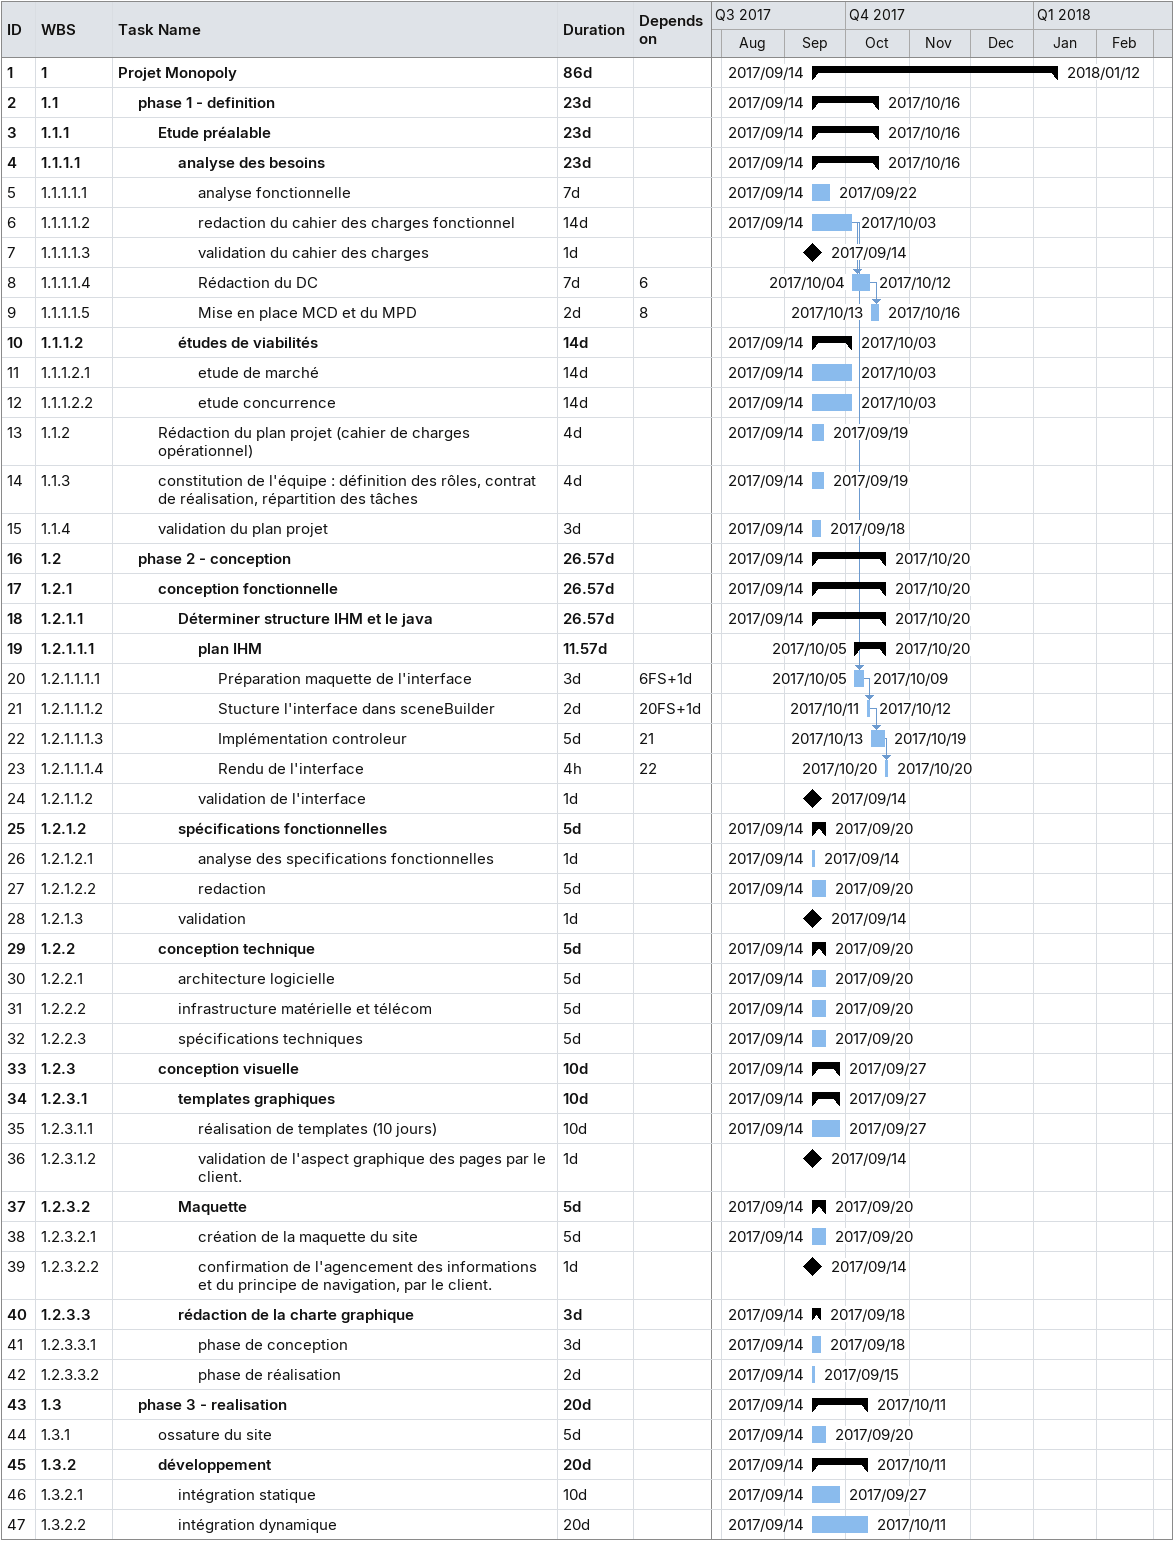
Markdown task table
| ID | WBS | Task | Duration | Start | Finish | Predecessors |
|---|---|---|---|---|---|---|
| 1 | 1 | **Projet Monopoly** | 86d | 2017-09-14 | 2018-01-12 |  |
| 2 | 1.1 | **phase 1 - definition** | 23d | 2017-09-14 | 2017-10-16 |  |
| 3 | 1.1.1 | **Etude préalable** | 23d | 2017-09-14 | 2017-10-16 |  |
| 4 | 1.1.1.1 | **analyse des besoins** | 23d | 2017-09-14 | 2017-10-16 |  |
| 5 | 1.1.1.1.1 | analyse fonctionnelle | 7d | 2017-09-14 | 2017-09-22 |  |
| 6 | 1.1.1.1.2 | redaction du cahier des charges fonctionnel | 14d | 2017-09-14 | 2017-10-03 |  |
| 7 | 1.1.1.1.3 | validation du cahier des charges | 1d | 2017-09-14 | 2017-09-14 |  |
| 8 | 1.1.1.1.4 | Rédaction du DC | 7d | 2017-10-04 | 2017-10-12 | 6 |
| 9 | 1.1.1.1.5 | Mise en place MCD et du MPD | 2d | 2017-10-13 | 2017-10-16 | 8 |
| 10 | 1.1.1.2 | **études de viabilités** | 14d | 2017-09-14 | 2017-10-03 |  |
| 11 | 1.1.1.2.1 | etude de marché | 14d | 2017-09-14 | 2017-10-03 |  |
| 12 | 1.1.1.2.2 | etude concurrence | 14d | 2017-09-14 | 2017-10-03 |  |
| 13 | 1.1.2 | Rédaction du plan projet (cahier de charges opérationnel) | 4d | 2017-09-14 | 2017-09-19 |  |
| 14 | 1.1.3 | constitution de l'équipe : définition des rôles, contrat de réalisation, répartition des tâches | 4d | 2017-09-14 | 2017-09-19 |  |
| 15 | 1.1.4 | validation du plan projet | 3d | 2017-09-14 | 2017-09-18 |  |
| 16 | 1.2 | **phase 2 - conception** | 26.57d | 2017-09-14 | 2017-10-20 |  |
| 17 | 1.2.1 | **conception fonctionnelle** | 26.57d | 2017-09-14 | 2017-10-20 |  |
| 18 | 1.2.1.1 | **Déterminer structure IHM et le java** | 26.57d | 2017-09-14 | 2017-10-20 |  |
| 19 | 1.2.1.1.1 | **plan IHM** | 11.57d | 2017-10-05 | 2017-10-20 |  |
| 20 | 1.2.1.1.1.1 | Préparation maquette de l'interface | 3d | 2017-10-05 | 2017-10-09 | 6FS+1d |
| 21 | 1.2.1.1.1.2 | Stucture l'interface dans sceneBuilder | 2d | 2017-10-11 | 2017-10-12 | 20FS+1d |
| 22 | 1.2.1.1.1.3 | Implémentation controleur | 5d | 2017-10-13 | 2017-10-19 | 21 |
| 23 | 1.2.1.1.1.4 | Rendu de l'interface | 4h | 2017-10-20 | 2017-10-20 | 22 |
| 24 | 1.2.1.1.2 | validation de l'interface | 1d | 2017-09-14 | 2017-09-14 |  |
| 25 | 1.2.1.2 | **spécifications fonctionnelles** | 5d | 2017-09-14 | 2017-09-20 |  |
| 26 | 1.2.1.2.1 | analyse des specifications fonctionnelles | 1d | 2017-09-14 | 2017-09-14 |  |
| 27 | 1.2.1.2.2 | redaction | 5d | 2017-09-14 | 2017-09-20 |  |
| 28 | 1.2.1.3 | validation | 1d | 2017-09-14 | 2017-09-14 |  |
| 29 | 1.2.2 | **conception technique** | 5d | 2017-09-14 | 2017-09-20 |  |
| 30 | 1.2.2.1 | architecture logicielle | 5d | 2017-09-14 | 2017-09-20 |  |
| 31 | 1.2.2.2 | infrastructure matérielle et télécom | 5d | 2017-09-14 | 2017-09-20 |  |
| 32 | 1.2.2.3 | spécifications techniques | 5d | 2017-09-14 | 2017-09-20 |  |
| 33 | 1.2.3 | **conception visuelle** | 10d | 2017-09-14 | 2017-09-27 |  |
| 34 | 1.2.3.1 | **templates graphiques** | 10d | 2017-09-14 | 2017-09-27 |  |
| 35 | 1.2.3.1.1 | réalisation de templates (10 jours) | 10d | 2017-09-14 | 2017-09-27 |  |
| 36 | 1.2.3.1.2 | validation de l'aspect graphique des pages par le client. | 1d | 2017-09-14 | 2017-09-14 |  |
| 37 | 1.2.3.2 | **Maquette** | 5d | 2017-09-14 | 2017-09-20 |  |
| 38 | 1.2.3.2.1 | création de la maquette du site | 5d | 2017-09-14 | 2017-09-20 |  |
| 39 | 1.2.3.2.2 | confirmation de l'agencement des informations et du principe de navigation, par le client. | 1d | 2017-09-14 | 2017-09-14 |  |
| 40 | 1.2.3.3 | **rédaction de la charte graphique** | 3d | 2017-09-14 | 2017-09-18 |  |
| 41 | 1.2.3.3.1 | phase de conception | 3d | 2017-09-14 | 2017-09-18 |  |
| 42 | 1.2.3.3.2 | phase de réalisation | 2d | 2017-09-14 | 2017-09-15 |  |
| 43 | 1.3 | **phase 3 - realisation** | 20d | 2017-09-14 | 2017-10-11 |  |
| 44 | 1.3.1 | ossature du site | 5d | 2017-09-14 | 2017-09-20 |  |
| 45 | 1.3.2 | **développement** | 20d | 2017-09-14 | 2017-10-11 |  |
| 46 | 1.3.2.1 | intégration statique | 10d | 2017-09-14 | 2017-09-27 |  |
| 47 | 1.3.2.2 | intégration dynamique | 20d | 2017-09-14 | 2017-10-11 |  |
